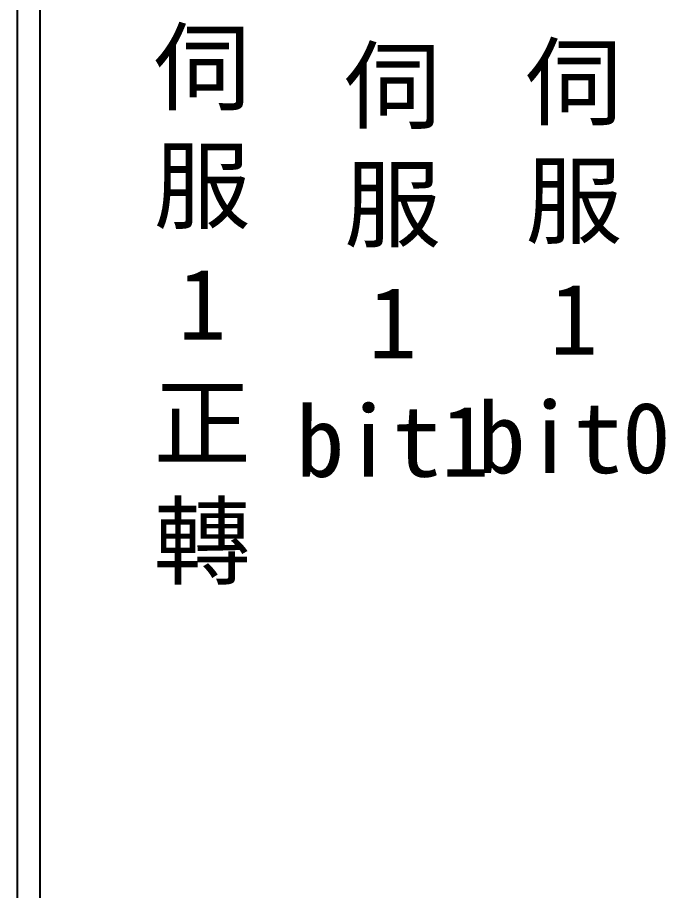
# Model space of a CAD drawing. Extents: x 926 to 1213, y -211 to -7.
# Drawn here: x 925.74 to 961.29, y -163.32 to -115.41 of the extents above; entities that cross this region are included whole.
import ezdxf

# ---------------------------------------------------------------- set-up
doc = ezdxf.new("R2010")
doc.units = 0
doc.layers.add('圖框層', color=7, linetype='CONTINUOUS')
doc.layers.add('標尺寸層', color=3, linetype='CONTINUOUS')
doc.styles.add('CNS', font='romanc.shx', dxfattribs={"bigfont": 'chineset.shx'})

msp = doc.modelspace()

# ---------------------------------------------------------------- linework, layer by layer
at = {"layer": '圖框層', "color": 7}
for p, q in [((925.742, -211.218), (925.742, -7.249)), ((926.992, -209.969), (926.992, -8.499))]:
    msp.add_line(p, q, dxfattribs=at)

# ---------------------------------------------------------------- texts
at = {"layer": '標尺寸層', "color": 7, "char_height": 3.9, "width": 8.6627, "attachment_point": 5, "style": 'CNS'}
for s, insert in [('{\\fDFKai-SB|b0|i0|c136|p65;伺服\\P1\\P正轉}', (935.876, -131.362)), ('{\\fDFKai-SB|b0|i0|c136|p65;伺服\\P1\\Pbit1}', (946.324, -128.945)), ('{\\fDFKai-SB|b0|i0|c136|p65;伺服\\P1\\Pbit0}', (956.266, -128.747))]:
    msp.add_mtext(s, dxfattribs=dict(at, insert=insert))

doc.saveas('drawing.dxf')
